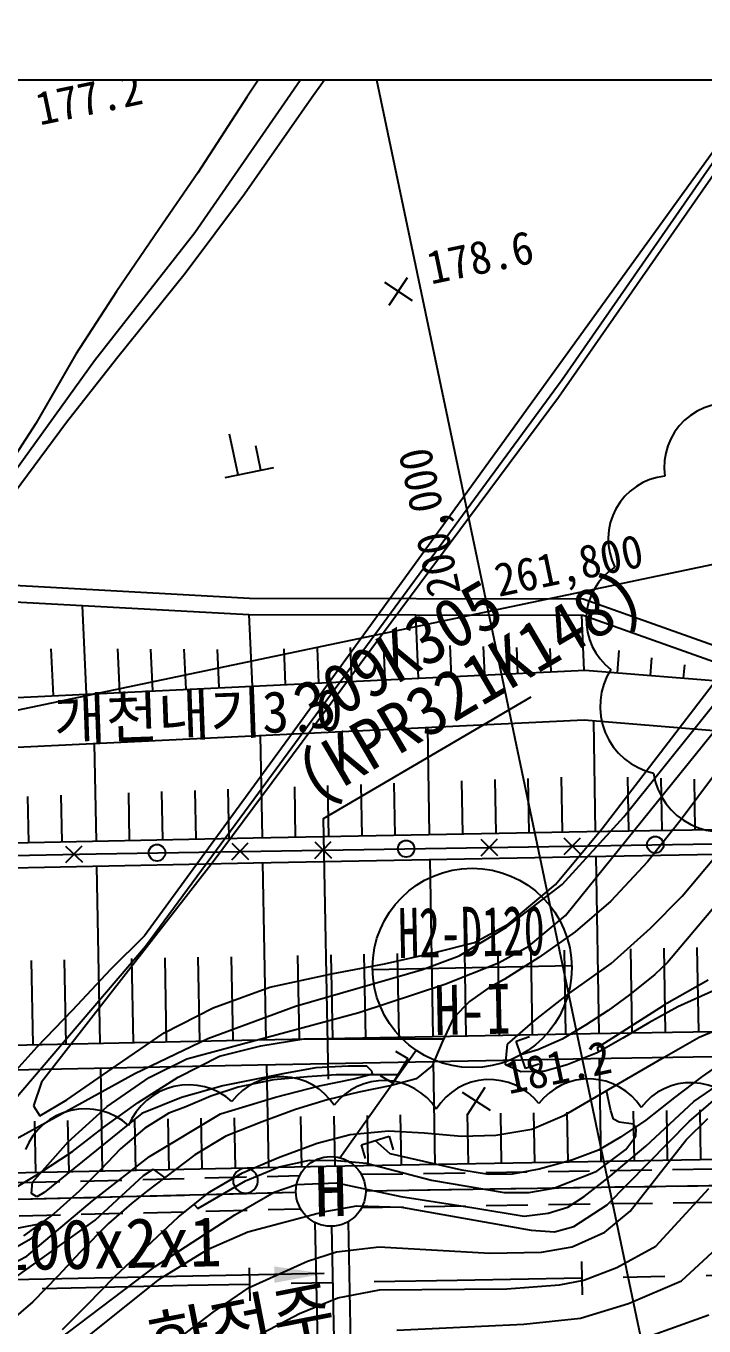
# Model space of a CAD drawing. Header units: millimetres. Extents: x 13158 to 13954, y 1103 to 1807.
# Drawn here: x 13384.2 to 13425, y 1469.6 to 1547.8 of the extents above; entities that cross this region are included whole.
import ezdxf
from ezdxf.enums import TextEntityAlignment as Align
from ezdxf.xclip import XClip

# ---------------------------------------------------------------- set-up
doc = ezdxf.new("R2010")
doc.units = ezdxf.units.MM
doc.header["$LTSCALE"] = 10
doc.header["$MEASUREMENT"] = 0
doc.header["$XCLIPFRAME"] = 2
doc.linetypes.add('CENTER', pattern=[2, 1.25, -0.25, 0.25, -0.25])
doc.linetypes.add('HIDDEN', pattern=[0.375, 0.25, -0.125])
for name, color, linetype in [('TN-TABL-LIN1', 4, 'Continuous'), ('TZ-BASE', 253, 'Continuous'), ('TZ-CABL', 4, 'Continuous')]:
    doc.layers.add(name, color=color, linetype=linetype)
doc.layers.add('TX-PAPR', color=2, linetype='Continuous', plot=False)
doc.styles.add('HANA', font='GulimChe.ttf')
doc.styles.get("Standard").update_dxf_attribs({"font": 'GulimChe.ttf'})
doc.linetypes.add('ZIGZAG', pattern='A,0.0001,-0.2,[131,ltypeshp.shx,S=0.2,R=0,X=-0.2,Y=0],-0.4,[131,ltypeshp.shx,S=0.2,R=180,X=0.2,Y=0],-0.2', length=0.8001)
doc.dimstyles.get("Standard").update_dxf_attribs({"dimtxt": 0.18, "dimasz": 0.18, "dimexe": 0.18, "dimexo": 0.0625, "dimgap": 0.09, "dimtad": 0, "dimtih": 1, "dimtoh": 1, "dimdec": 4, "dimzin": 0, "dimdsep": 46, "dimtxsty": 'Standard', "dimcen": 0.09, "dimadec": 0, "dimazin": 0, "dimtfac": 1, "dimtdec": 4, "dimtofl": 0, "dimtmove": 0, "dimatfit": 3, "dimfxl": 0, "dimtolj": 1, "dimtzin": 0, "dimarcsym": 0})

# ---------------------------------------------------------------- blocks, each defined once
blk = doc.blocks.new('JD-SFSG5YJF567')
at = {"layer": 'TZ-BASE'}
for p, q in [((161.496, -181.588), (87.429, 171.271)), ((79.234, 35.657), (604.287, 145.87)), ((96.674, 65.843, -77), (121.624, 101.857, -77)), ((143.471, 91.675, -75.207), (118.561, 55.903, -75.207)), ((118.787, 56.989, -76), (141.036, 89.055, -76)), ((103.699, 73.949, -76.397), (107.785, 79.606, -76.397)), ((101.994, 77.276, -77.698), (99.81, 73.988, -77.698)), ((99.81, 73.988, -77.698), (96.844, 69.43, -77.698)), ((99.661, 68.16, -76.397), (103.699, 73.949, -76.397)), ((128.387, 71.403, -76.397), (112.652, 49.614, -76.397)), ((96.844, 69.43, -77.698), (94.505, 66.007, -77.698)), ((96.093, 63.386, -76.397), (99.661, 68.16, -76.397)), ((90.637, 58.122, -77), (96.674, 65.843, -77)), ((94.505, 66.007, -77.698), (91.962, 62.284, -77.698)), ((91.95, 58.246, -76.397), (96.093, 63.386, -76.397)), ((108.088, 62.839, -76.435), (109.763, 61.745, -76.435)), ((108.379, 61.455, -76.435), (109.472, 63.129, -76.435)), ((91.962, 62.284, -77.698), (89.507, 58.501, -77.698)), ((82.601, 46.998, -77), (90.637, 58.122, -77)), ((89.507, 58.501, -77.698), (87.099, 54.328, -77.698)), ((88.941, 54.408, -76.397), (91.95, 58.246, -76.397)), ((101.072, 32.864, -76), (118.787, 56.989, -76)), ((118.561, 55.903, -75.207), (97.769, 27.934, -75.207)), ((121.2, 29.952, -75.207), (140.282, 54.859, -75.207)), ((87.099, 54.328, -77.698), (84.81, 50.829, -77.698)), ((85.39, 49.615, -76.397), (88.941, 54.408, -76.397)), ((99.271, 51.239, -75.939), (98.758, 53.685, -75.939)), ((100.641, 51.526, -75.939), (100.333, 52.994, -75.939)), ((98.488, 51.074, -75.939), (101.424, 51.69, -75.939)), ((112.652, 49.614, -76.397), (102.262, 35.309, -76.397)), ((79.844, 44.925, -255), (99.955, 43.826, -255)), ((79.844, 44.925, -255), (99.955, 43.826, -255)), ((79.852, 43.923, -255), (99.927, 42.826, -255)), ((89.879, 43.375, -255), (90.132, 38.047, -255)), ((99.955, 43.826, -255), (120.042, 43.786, -255)), ((99.955, 43.826, -255), (120.042, 43.786, -255)), ((120.042, 43.786, -255), (134.41, 38.678, -255)), ((120.042, 43.786, -255), (134.41, 38.678, -255)), ((99.917, 42.826, -255), (100.12, 38.527, -255)), ((99.927, 42.826, -255), (120.051, 42.786, -255)), ((109.946, 42.806, -255), (110.109, 39.007, -255)), ((119.956, 42.786, -255), (120.097, 39.486, -255)), ((120.051, 42.786, -255), (132.057, 38.513, -255)), ((88, 40.773, -255), (88.134, 37.951, -255)), ((92.006, 40.758, -255), (92.13, 38.143, -255)), ((94.008, 40.751, -255), (94.127, 38.239, -255)), ((96.011, 40.743, -255), (96.125, 38.335, -255)), ((98.013, 40.736, -255), (98.123, 38.431, -255)), ((102.026, 40.769, -255), (102.118, 38.623, -255)), ((104.026, 40.81, -255), (104.115, 38.719, -255)), ((106.026, 40.851, -255), (106.11, 38.887, -255)), ((108.026, 40.891, -255), (108.111, 38.911, -255)), ((112.026, 40.973, -255), (112.106, 39.103, -255)), ((114.031, 40.911, -255), (114.104, 39.199, -255)), ((116.035, 40.848, -255), (116.102, 39.295, -255)), ((118.04, 40.786, -255), (118.099, 39.401, -255)), ((122.199, 40.657, -255), (122.091, 39.332, -255)), ((124.171, 40.228, -255), (124.084, 39.168, -255)), ((79.193, 37.522, -255), (120.165, 39.49, -255)), ((120.165, 39.49, -255), (140.265, 37.839, -255)), ((122.495, 30.644, -75), (129.446, 39.333, -75)), ((126.143, 39.8, -255), (126.077, 39.004, -255)), ((118.983, 24.704, -74), (130.225, 38.646, -74)), ((79.259, 34.521, -255), (120.114, 36.484, -255)), ((110.675, 36.031, -255), (110.784, 29.588, -255)), ((120.114, 36.484, -255), (140.207, 34.834, -255)), ((120.67, 36.438, -255), (120.782, 29.777, -255)), ((102.262, 35.309, -76.397), (93.635, 23.491, -76.397)), ((100.603, 35.547, -255), (100.719, 29.398, -255)), ((90.61, 35.067, -255), (90.722, 29.189, -255)), ((114.729, 32.892, -255), (114.784, 29.664, -255)), ((116.728, 32.964, -255), (116.783, 29.702, -255)), ((118.727, 33.036, -255), (118.783, 29.74, -255)), ((122.727, 33.046, -255), (122.782, 29.81, -255)), ((124.729, 32.984, -255), (124.782, 29.844, -255)), ((127.968, 33.173, -67.461), (125.954, 30.498, -67.461)), ((126.73, 32.922, -255), (126.782, 29.878, -255)), ((92.667, 32.1, -255), (92.721, 29.231, -255)), ((93.7, 22.861, -76), (101.072, 32.864, -76)), ((94.666, 32.172, -255), (94.721, 29.273, -255)), ((96.665, 32.244, -255), (96.72, 29.315, -255)), ((98.664, 32.315, -255), (98.72, 29.357, -255)), ((102.662, 32.459, -255), (102.719, 29.435, -255)), ((104.661, 32.531, -255), (104.719, 29.473, -255)), ((106.66, 32.602, -255), (106.718, 29.511, -255)), ((108.659, 32.674, -255), (108.718, 29.549, -255)), ((112.73, 32.82, -255), (112.784, 29.626, -255)), ((86.599, 31.882, -255), (86.657, 29.104, -255)), ((88.598, 31.954, -255), (88.657, 29.146, -255)), ((118.78, 26.578, -75), (122.495, 30.644, -75)), ((132.579, 30.736, -255), (125.123, 21.889, -255)), ((100.175, 29.387, -255), (120.279, 29.768, -255)), ((118.386, 26.578, -75.207), (121.2, 29.952, -75.207)), ((120.279, 29.768, -255), (140.33, 30.107, -255)), ((125.954, 30.498, -67.461), (123.929, 27.934, -67.461)), ((80.179, 28.968, -255), (100.175, 29.387, -255)), ((98.887, 29.062), (99.902, 28.078)), ((98.903, 28.062), (99.887, 29.078)), ((103.886, 29.141), (104.902, 28.158)), ((103.902, 28.142), (104.886, 29.157)), ((113.885, 29.301), (114.901, 28.317)), ((113.901, 28.301), (114.885, 29.317)), ((118.884, 29.381), (119.9, 28.397)), ((118.9, 28.381), (119.884, 29.397)), ((88.885, 28.892), (89.907, 27.913)), ((88.907, 27.892), (89.885, 28.913)), ((100.206, 27.888, -255), (120.305, 28.268, -255)), ((120.305, 28.268, -255), (140.352, 28.607, -255)), ((120.808, 28.277, -255), (120.988, 17.608, -255)), ((80.21, 27.469, -255), (100.206, 27.888, -255)), ((97.769, 27.934, -75.207), (87.43, 14.672, -75.207)), ((90.75, 27.69, -255), (90.952, 17.021, -255)), ((100.748, 27.898, -255), (100.95, 17.23, -255)), ((110.81, 28.088, -255), (110.99, 17.42, -255)), ((123.929, 27.934, -67.461), (121.715, 25.567, -67.461)), ((126.013, 25.867, -73.833), (127.889, 28.129, -73.833)), ((115.441, 24.005, -75), (118.78, 26.578, -75)), ((115.529, 24.198, -75.207), (118.386, 26.578, -75.207)), ((124.103, 23.939, -73.833), (126.013, 25.867, -73.833)), ((121.715, 25.567, -67.461), (119.573, 23.727, -67.461)), ((116.778, 22.857, -74), (118.983, 24.704, -74)), ((93.635, 23.491, -76.397), (91.591, 21.462, -76.397)), ((112.578, 22.286, -75), (115.441, 24.005, -75)), ((113.509, 23.085, -75.207), (115.529, 24.198, -75.207)), ((119.573, 23.727, -67.461), (117.377, 22.185, -67.461)), ((121.74, 21.82, -73.833), (124.103, 23.939, -73.833)), ((88.177, 16.403, -76), (93.7, 22.861, -76)), ((111.118, 22.473, -75.207), (113.509, 23.085, -75.207)), ((114.949, 21.869, -74), (116.778, 22.857, -74)), ((122.902, 22.705, -255), (122.988, 17.642, -255)), ((124.902, 22.745, -255), (124.988, 17.676, -255)), ((126.902, 22.784, -255), (126.987, 17.71, -255)), ((86.806, 21.994, -255), (86.912, 16.937, -255)), ((88.806, 22.033, -255), (88.911, 16.979, -255)), ((92.856, 22.113, -255), (92.952, 17.063, -255)), ((94.856, 22.152, -255), (94.951, 17.105, -255)), ((96.855, 22.192, -255), (96.951, 17.147, -255)), ((98.855, 22.231, -255), (98.95, 17.189, -255)), ((102.854, 22.31, -255), (102.95, 17.268, -255)), ((104.854, 22.349, -255), (104.949, 17.306, -255)), ((106.853, 22.389, -255), (106.949, 17.343, -255)), ((108.08, 21.795, -75.207), (111.118, 22.473, -75.207)), ((108.853, 22.428, -255), (108.949, 17.381, -255)), ((110.385, 21.453, -75), (112.578, 22.286, -75)), ((112.904, 22.508, -255), (112.99, 17.458, -255)), ((114.904, 22.548, -255), (114.989, 17.496, -255)), ((117.377, 22.185, -67.461), (115.288, 20.855, -67.461)), ((116.903, 22.587, -255), (116.989, 17.534, -255)), ((118.903, 22.626, -255), (118.989, 17.571, -255)), ((91.591, 21.462, -76.397), (89.278, 18.99, -76.397)), ((101.176, 20.401, -75.207), (104.901, 21.199, -75.207)), ((102.731, 19.259, -75), (110.385, 21.453, -75)), ((104.901, 21.199, -75.207), (108.08, 21.795, -75.207)), ((111.73, 20.58, -74), (114.949, 21.869, -74)), ((119.235, 20.041, -73.833), (121.74, 21.82, -73.833)), ((124.358, 21.15, -255), (122.844, 19.929, -255)), ((125.123, 21.889, -255), (124.358, 21.15, -255)), ((97.769, 19.141, -75.207), (101.176, 20.401, -75.207)), ((106.534, 18.868, -74), (111.73, 20.58, -74)), ((115.288, 20.855, -67.461), (114.372, 20.347, -67.461)), ((125.081, 19.437, -73), (127.587, 20.842, -73)), ((114.372, 20.347, -67.461), (113.198, 19.526, -67.461)), ((117.182, 18.434, -73.833), (119.235, 20.041, -73.833)), ((122.844, 19.929, -255), (121.552, 18.987, -255)), ((127.985, 20.21, -73.833), (125.752, 19.221, -73.833)), ((89.278, 18.99, -76.397), (87.148, 16.783, -76.397)), ((94.824, 17.648, -75.207), (97.769, 19.141, -75.207)), ((96.197, 16.083, -74), (106.534, 18.868, -74)), ((97.446, 17.297, -75), (102.731, 19.259, -75)), ((113.198, 19.526, -67.461), (112.251, 18.542, -67.461)), ((121.552, 18.987, -255), (120.189, 18.105, -255)), ((120.915, 16.766, -73), (124.888, 19.301, -73)), ((125.752, 19.221, -73.833), (124, 18.255, -73.833)), ((124.888, 19.301, -73), (125.081, 19.437, -73)), ((112.251, 18.542, -67.461), (111.566, 17.082, -67.461)), ((115.487, 16.968, -73.833), (117.182, 18.434, -73.833)), ((120.189, 18.105, -255), (118.793, 17.262, -255)), ((124, 18.255, -73.833), (122.433, 17.331, -73.833)), ((127.026, 17.392, -50.588), (129.274, 18.325, -50.588)), ((91.958, 15.673, -75.207), (94.824, 17.648, -75.207)), ((93.063, 15.191, -75), (97.446, 17.297, -75)), ((100.43, 17.22, -255), (120.485, 17.6, -255)), ((100.646, 16.856, -73.705), (103.227, 17.29, -73.705)), ((103.227, 17.29, -73.705), (111.662, 17.287, -73.705)), ((116.007, 17.137, -255), (116.814, 17.416, -255)), ((118.793, 17.262, -255), (117.319, 16.625, -255)), ((120.485, 17.6, -255), (140.511, 17.938, -255)), ((122.433, 17.331, -73.833), (120.886, 16.443, -73.833)), ((124.926, 16.173, -50.588), (127.026, 17.392, -50.588)), ((80.434, 16.801, -255), (100.43, 17.22, -255)), ((87.148, 16.783, -76.397), (85.343, 14.773, -76.397)), ((98.145, 16.233, -73.705), (100.646, 16.856, -73.705)), ((108.756, 16.543, -79.162), (109.487, 16.102, -79.162)), ((111.566, 17.082, -67.461), (110.957, 15.655, -67.461)), ((115.366, 15.71, -73.833), (115.487, 16.968, -73.833)), ((116.575, 15.491, -255), (116.007, 17.137, -255)), ((117.319, 16.625, -255), (116.291, 16.314, -255)), ((120.886, 16.443, -73.833), (119.094, 15.718, -73.833)), ((120.511, 16.1, -255), (140.534, 16.439, -255)), ((120.972, 16.493, -73), (120.915, 16.766, -73)), ((80.465, 15.301, -255), (100.461, 15.72, -255)), ((85.737, 13.524, -76), (88.177, 16.403, -76)), ((88.956, 13.615, -75.207), (91.958, 15.673, -75.207)), ((93.929, 14.949, -74), (96.197, 16.083, -74)), ((95.657, 14.985, -73.705), (98.145, 16.233, -73.705)), ((100.461, 15.72, -255), (120.511, 16.1, -255)), ((100.978, 15.73, -255), (101.096, 9.531, -255)), ((109.487, 16.102, -79.162), (108.587, 14.611, -79.162)), ((111.015, 15.92, -255), (111.12, 9.721, -255)), ((116.294, 15.298, -73.833), (115.366, 15.71, -73.833)), ((117.382, 15.769, -255), (116.575, 15.491, -255)), ((119.094, 15.718, -73.833), (117.746, 15.33, -73.833)), ((121.014, 16.109, -255), (121.118, 9.909, -255)), ((122.673, 14.874, -50.588), (124.926, 16.173, -50.588)), ((126.721, 13.517, -72), (130.674, 16.253, -72)), ((129.007, 16.269, -255), (127.217, 15.011, -255)), ((83.198, 9.769, -75), (93.063, 15.191, -75)), ((90.981, 15.522, -255), (91.098, 9.323, -255)), ((91.395, 13.205, -74), (93.929, 14.949, -74)), ((93.26, 13.456, -73.705), (95.657, 14.985, -73.705)), ((102.062, 15.191, -74), (98.347, 14.463, -74)), ((103.46, 14.998, -79.162), (101.41, 14.823, -79.162)), ((103.957, 15.529, -74), (102.062, 15.191, -74)), ((105.176, 15.122, -79.162), (103.46, 14.998, -79.162)), ((105.9, 15.639, -74), (103.957, 15.529, -74)), ((104.184, 14.445, -74), (106.238, 14.877, -74)), ((108.976, 15.125, -79.162), (105.176, 15.122, -79.162)), ((107.032, 15.639, -74), (105.9, 15.639, -74)), ((106.238, 14.877, -74), (107.368, 15.173, -74)), ((107.332, 15.344, -74), (107.032, 15.639, -74)), ((107.368, 15.173, -74), (107.332, 15.344, -74)), ((108.587, 14.611, -79.162), (107.856, 15.051, -79.162)), ((109.987, 14.875, -67.461), (108.51, 14.478, -67.461)), ((110.957, 15.655, -67.461), (109.987, 14.875, -67.461)), ((117.746, 15.33, -73.833), (116.294, 15.298, -73.833)), ((120.859, 13.82, -50.588), (122.673, 14.874, -50.588)), ((127.217, 15.011, -255), (125.553, 13.745, -255)), ((87.43, 14.672, -75.207), (86.95, 13.253, -75.207)), ((98.347, 14.463, -74), (95.859, 13.758, -74)), ((99.27, 14.378, -79.162), (97.635, 13.826, -79.162)), ((101.41, 14.823, -79.162), (99.27, 14.378, -79.162)), ((101.526, 13.768, -74), (104.184, 14.445, -74)), ((108.51, 14.478, -67.461), (106.538, 14.076, -67.461)), ((113.059, 12.694, -73.816), (114.153, 14.369, -73.816)), ((121.538, 13.799, -73), (121.46, 14.169, -73)), ((87.331, 12.64, -75.207), (88.956, 13.615, -75.207)), ((91.274, 12.029, -73.705), (93.26, 13.456, -73.705)), ((95.859, 13.758, -74), (93.468, 12.783, -74)), ((97.635, 13.826, -79.162), (96.124, 13.192, -79.162)), ((98.219, 12.776, -74), (101.526, 13.768, -74)), ((104.634, 13.616, -67.461), (102.723, 13.027, -67.461)), ((106.538, 14.076, -67.461), (104.634, 13.616, -67.461)), ((112.769, 14.078, -73.816), (114.444, 12.985, -73.816)), ((118.928, 12.682, -50.588), (120.859, 13.82, -50.588)), ((121.717, 12.944, -73), (121.538, 13.799, -73)), ((125.553, 13.745, -255), (123.829, 12.391, -255)), ((123.83, 10.826, -72), (126.721, 13.517, -72)), ((126.437, 12.314, -71), (128.187, 13.822, -71)), ((86.95, 13.253, -75.207), (87.331, 12.64, -75.207)), ((93.468, 12.783, -74), (87.589, 8.037, -74)), ((89.036, 11.082, -74), (91.395, 13.205, -74)), ((95.107, 12.801, -79.162), (93.652, 11.907, -79.162)), ((93.933, 10.209, -74), (98.219, 12.776, -74)), ((96.124, 13.192, -79.162), (95.107, 12.801, -79.162)), ((99.039, 12.533, -255), (99.096, 9.49, -255)), ((102.723, 13.027, -67.461), (100.727, 12.279, -67.461)), ((103.038, 12.6, -255), (103.095, 9.569, -255)), ((105.038, 12.634, -255), (105.095, 9.607, -255)), ((107.037, 12.668, -255), (107.095, 9.645, -255)), ((109.037, 12.702, -255), (109.094, 9.683, -255)), ((113.069, 12.77, -255), (113.12, 9.759, -255)), ((115.069, 12.804, -255), (115.12, 9.797, -255)), ((116.963, 11.839, -50.588), (118.928, 12.682, -50.588)), ((117.068, 12.837, -255), (117.119, 9.835, -255)), ((119.068, 12.871, -255), (119.119, 9.873, -255)), ((121.882, 12.442, -73), (121.717, 12.944, -73)), ((123.068, 12.939, -255), (123.118, 9.943, -255)), ((125.067, 12.973, -255), (125.118, 9.977, -255)), ((127.067, 13.006, -255), (127.118, 10.011, -255)), ((87.008, 12.33, -255), (87.073, 9.238, -255)), ((89.008, 12.363, -255), (89.073, 9.28, -255)), ((89.3, 10.508, -73.705), (91.274, 12.029, -73.705)), ((93.652, 11.907, -79.162), (92.193, 10.664, -79.162)), ((93.039, 12.432, -255), (93.098, 9.365, -255)), ((95.039, 12.465, -255), (95.097, 9.407, -255)), ((97.039, 12.499, -255), (97.097, 9.448, -255)), ((100.727, 12.279, -67.461), (98.54, 11.415, -67.461)), ((114.791, 11.489, -50.588), (116.963, 11.839, -50.588)), ((121.49, 7.296, -71), (126.437, 12.314, -71)), ((122.215, 12.274, -73), (121.882, 12.442, -73)), ((123.074, 12.156, -73), (122.215, 12.274, -73)), ((123.829, 12.391, -255), (122.292, 11.355, -255)), ((123.248, 11.895, -73), (123.074, 12.156, -73)), ((123.23, 11.415, -73), (123.248, 11.895, -73)), ((126.262, 11.204, -70), (127.548, 12.496, -70)), ((86.887, 8.645, -74), (89.036, 11.082, -74)), ((98.54, 11.415, -67.461), (96.665, 10.292, -67.461)), ((101.704, 10.14, -50.588), (104.039, 11.012, -50.588)), ((104.039, 11.012, -50.588), (106.018, 11.523, -50.588)), ((106.018, 11.523, -50.588), (108.328, 11.736, -50.588)), ((106.701, 10.902, -255), (108.365, 11.417, -255)), ((108.434, 10.358, -255), (107.533, 11.16, -255)), ((108.328, 11.736, -50.588), (110.468, 11.629, -50.588)), ((108.365, 11.417, -255), (108.618, 10.602, -255)), ((110.468, 11.629, -50.588), (112.732, 11.424, -50.588)), ((112.732, 11.424, -50.588), (114.791, 11.489, -50.588)), ((122.292, 11.355, -255), (120.972, 10.581, -255)), ((122.62, 10.631, -73), (123.23, 11.415, -73)), ((122.887, 6.899, -70), (126.262, 11.204, -70)), ((87.264, 9.157, -73.705), (89.3, 10.508, -73.705)), ((90.504, 7.524, -74), (93.933, 10.209, -74)), ((92.193, 10.664, -79.162), (90.989, 9.404, -79.162)), ((96.665, 10.292, -67.461), (93.765, 8.099, -67.461)), ((106.954, 10.087, -255), (106.701, 10.902, -255)), ((112.741, 9.367, -255), (108.434, 10.358, -255)), ((120.972, 10.581, -255), (119.372, 9.971, -255)), ((120.871, 9.311, -73), (122.62, 10.631, -73)), ((121.55, 8.918, -72), (123.83, 10.826, -72)), ((90.989, 9.404, -79.162), (89.709, 8.112, -79.162)), ((93.575, 9.063, -73), (94.161, 9.433, -73)), ((94.161, 9.433, -73), (94.858, 8.925, -73)), ((99.532, 9.22, -50.588), (101.704, 10.14, -50.588)), ((99.721, 8.744, -73), (101.749, 9.586, -73)), ((101.749, 9.586, -73), (103.575, 9.969, -73)), ((103.575, 9.969, -73), (105.244, 9.962, -73)), ((105.244, 9.962, -73), (107.007, 9.796, -73)), ((107.007, 9.796, -73), (110.916, 8.77, -73)), ((117.409, 9.442, -255), (115.772, 9.129, -255)), ((119.372, 9.971, -255), (117.409, 9.442, -255)), ((84.797, 7.687, -73.705), (87.264, 9.157, -73.705)), ((86.83, 7.965, -74), (86.887, 8.645, -74)), ((90.668, 6.374, -73), (93.575, 9.063, -73)), ((96.855, 7.07, -73), (99.721, 8.744, -73)), ((97.581, 8.065, -50.588), (99.532, 9.22, -50.588)), ((102.781, 8.508, -72), (105.205, 8.611, -72)), ((105.205, 8.611, -72), (109.077, 7.789, -72)), ((110.916, 8.77, -73), (115.303, 8.023, -73)), ((114.358, 9.113, -255), (112.741, 9.367, -255)), ((115.772, 9.129, -255), (114.358, 9.113, -255)), ((118.285, 8.292, -73), (120.871, 9.311, -73)), ((120.119, 7.784, -72), (121.55, 8.918, -72)), ((87.146, 7.771, -74), (86.83, 7.965, -74)), ((87.589, 8.037, -74), (87.146, 7.771, -74)), ((89.709, 8.112, -79.162), (88.186, 6.745, -79.162)), ((93.765, 8.099, -67.461), (92.854, 7.37, -67.461)), ((95.683, 6.558, -50.588), (97.581, 8.065, -50.588)), ((99.081, 6.681, -72), (101.448, 8.06, -72)), ((101.448, 8.06, -72), (102.781, 8.508, -72)), ((115.303, 8.023, -73), (116.789, 8.038, -73)), ((116.789, 8.038, -73), (118.285, 8.292, -73)), ((124.433, 4.806, -69), (127.612, 8.281, -69)), ((86.557, 4.193, -74), (90.504, 7.524, -74)), ((92.854, 7.37, -67.461), (91.47, 6.159, -67.461)), ((96.629, 7.309, -73), (96.855, 7.07, -73)), ((104.401, 6.876, -71), (106.427, 7.23, -71)), ((106.427, 7.23, -71), (109.121, 7.151, -71)), ((109.077, 7.789, -72), (113.471, 7.103, -72)), ((109.121, 7.151, -71), (116.926, 5.757, -71)), ((113.471, 7.103, -72), (116.494, 6.606, -72)), ((117.945, 6.791, -72), (119.119, 7.157, -72)), ((119.119, 7.157, -72), (120.119, 7.784, -72)), ((119.497, 5.982, -71), (121.49, 7.296, -71)), ((84.642, 2.046, -73), (90.668, 6.374, -73)), ((88.186, 6.745, -79.162), (86.354, 5.417, -79.162)), ((93.782, 4.774, -50.588), (95.683, 6.558, -50.588)), ((94.279, 3.576, -72), (99.081, 6.681, -72)), ((99.855, 5.669, -71), (104.401, 6.876, -71)), ((116.494, 6.606, -72), (117.945, 6.791, -72)), ((121.361, 5.638, -70), (122.887, 6.899, -70)), ((87.379, 6.146, -75), (82.801, 5.268, -75)), ((86.812, 5.269, -75), (87.356, 5.829, -75)), ((87.356, 5.829, -75), (87.379, 6.146, -75)), ((91.47, 6.159, -67.461), (89.758, 4.438, -67.461)), ((97.475, 4.62, -71), (99.855, 5.669, -71)), ((116.926, 5.757, -71), (118.331, 5.668, -71)), ((118.331, 5.668, -71), (119.497, 5.982, -71)), ((119.38, 4.761, -70), (121.361, 5.638, -70)), ((125.962, 2.706, -68), (129.459, 5.945, -68)), ((84.792, 4.122, -75), (86.812, 5.269, -75)), ((91.846, 2.976, -50.588), (93.782, 4.774, -50.588)), ((105.204, 4.466, -70), (107.774, 4.769, -70)), ((107.774, 4.769, -70), (114.43, 4.388, -70)), ((117.547, 4.448, -70), (119.38, 4.761, -70)), ((122.068, 3.506, -69), (124.433, 4.806, -69)), ((83.655, 2.691, -74), (86.557, 4.193, -74)), ((89.758, 4.438, -67.461), (88.434, 3.02, -67.461)), ((94.765, 2.944, -71), (97.475, 4.62, -71)), ((103.447, 3.888, -70), (105.204, 4.466, -70)), ((114.43, 4.388, -70), (117.547, 4.448, -70)), ((87.162, -1.815, -72), (94.279, 3.576, -72)), ((99.94, 2.32, -70), (103.447, 3.888, -70)), ((99.948, 3.5), (99.988, 1.5)), ((119.947, 3.88), (119.983, 1.88)), ((120.095, 2.749, -69), (122.068, 3.506, -69)), ((88.434, 3.02, -67.461), (86.916, 1.451, -67.461)), ((86.981, -3.223, -71), (94.451, 2.728, -71)), ((90.19, 1.27, -50.588), (91.846, 2.976, -50.588)), ((94.451, 2.728, -71), (94.765, 2.944, -71)), ((115.448, 2.234, -69), (118.626, 2.465, -69)), ((118.626, 2.465, -69), (120.095, 2.749, -69)), ((122.777, 1.347, -68), (125.962, 2.706, -68)), ((97.777, 0.836, -70), (99.94, 2.32, -70)), ((102.973, 0.751, -69), (105.281, 1.693, -69)), ((105.281, 1.693, -69), (107.791, 2.172, -69)), ((107.791, 2.172, -69), (115.448, 2.234, -69)), ((86.916, 1.451, -67.461), (85.473, 0.207, -67.461)), ((86.945, -7.437, -70), (97.777, 0.836, -70)), ((88.696, -0.21, -50.588), (90.19, 1.27, -50.588)), ((119.898, 0.474, -68), (122.777, 1.347, -68)), ((100.086, -0.787, -69), (102.973, 0.751, -69)), ((108.827, -0.252, -68), (116.473, 0.098, -68)), ((116.473, 0.098, -68), (119.898, 0.474, -68)), ((123.702, -0.749, -67), (127.62, 0.659, -67))]:
    blk.add_line(p, q, dxfattribs=at)
at = {"layer": 'TZ-BASE', "ltscale": 0.2}
for p, q in [((90.721, 28.431), (140.586, 29.228)), ((79.398, 28.187), (90.721, 28.431))]:
    blk.add_line(p, q, dxfattribs=at)
at = {"layer": 'TZ-BASE', "linetype": 'CENTER', "flags": 128}
blk.add_lwpolyline([(599.91, 0, 0.013001), (79.973, 2.08, 0.002), (0, 0)], format="xyb", dxfattribs=at)
at = {"layer": 'TZ-BASE'}
for centre in [(94.395, 28.49), (109.393, 28.729), (124.391, 28.969)]:
    blk.add_circle(centre, 0.5, dxfattribs=at)
for centre, radius, start, end in [((128.787, 51.693), 3.865, 77.83564, 187.83564), ((125.375, 47.371), 3.818, 96.27589, 206.27589), ((123.99, 42.526), 3.756, 122.86203, 232.86203), ((125.195, 37.304), 4.126, 147.32585, 257.32585), ((128.374, 33.884), 4.129, 188.43794, 298.43794), ((101.896, 11.245), 3.759, 32.86203, 142.86203), ((120.381, 11.114), 3.759, 32.86203, 142.86203), ((96.297, 10.614), 3.896, 48.10376, 158.10376), ((108.051, 11.015), 3.759, 32.86203, 142.86203), ((114.412, 11.057), 3.775, 38.05171, 148.05171), ((126.536, 10.885), 3.759, 32.86203, 142.86203), ((90.08, 9.167), 3.896, 48.10376, 158.10376), ((299.955, -9995.5), 10007, 90.6932274, 91.2605064), ((99.721, 8.744, -73), 0.75, 11.85467, 191.85467), ((99.721, 8.744, -73), 0.75, 191.85467, 11.85467)]:
    blk.add_arc(centre, radius, start, end, dxfattribs=at)
at = {"layer": 'TZ-BASE', "style": 'HANA'}
for s, height, rotation, p in [('177.2', 2, 11.85467, (87.326, 72.278, -77.809)), ('178.6', 2, 11.85467, (110.883, 62.703, -76.435)), ('200,000', 2, 101.85467, (112.691, 44.157, -255)), ('261,800', 2, 11.85467, (114.962, 43.892, -255)), ('개천내기3.0', 2.5, 2.04365, (88.221, 35.249, -255)), ('181.2', 2, 11.85467, (115.564, 13.943, -73.816)), ('한전주', 3, 11.05194, (94.237, -2.575))]:
    blk.add_text(s, height=height, rotation=rotation, dxfattribs=at).set_placement(p)

msp = doc.modelspace()

# ---------------------------------------------------------------- linework, layer by layer
at = {"layer": 'TN-TABL-LIN1', "flags": 128}
for points in [[(13401.581, 1475.802), (13401.734, 1468.497)], [(13403.58, 1475.844), (13403.733, 1468.538)]]:
    msp.add_lwpolyline(points, dxfattribs=at)
at = {"layer": 'TX-PAPR', "flags": 128}
msp.add_lwpolyline([(13895.344, 1394.571), (13899.845, 1544.571), (13295.434, 1544.571), (13299.935, 1394.571)], close=True, dxfattribs=at)
at = {"layer": 'TZ-BASE'}
for p, q in [((13417.051, 1491.248), (13405.053, 1491.008)), ((13403.079, 1479.699), (13407.678, 1486.167))]:
    msp.add_line(p, q, dxfattribs=at)
at = {"layer": 'TZ-BASE', "flags": 128}
msp.add_lwpolyline([(13402.407, 1484.418), (13402.093, 1500.117), (13414.608, 1507.455)], dxfattribs=at)
at = {"layer": 'TZ-BASE'}
msp.add_circle((13411.052, 1491.128), 6, dxfattribs=at)
at = {"layer": 'TZ-CABL', "linetype": 'HIDDEN'}
for points in [[(13404.373, 1478.697), (13470.726, 1479.73)], [(13404.642, 1477.702), (13470.489, 1478.726)], [(13297.496, 1476.029), (13400.671, 1478.622)], [(13297.521, 1475.03), (13400.443, 1477.616)], [(13404.404, 1476.698), (13470.758, 1477.73)], [(13297.546, 1474.03), (13400.721, 1476.623)]]:
    msp.add_lwpolyline(points, dxfattribs=at)
at = {"layer": 'TZ-CABL', "linetype": 'ZIGZAG', "ltscale": 0.5}
for points in [[(13404.642, 1477.702), (13470.489, 1478.726)], [(13297.521, 1475.03), (13400.443, 1477.616)], [(13402.586, 1475.569), (13402.728, 1468.771)]]:
    msp.add_lwpolyline(points, dxfattribs=at)
at = {"layer": 'TZ-CABL'}
msp.add_circle((13402.542, 1477.669), 2.1, dxfattribs=at)

# ---------------------------------------------------------------- block references
at = {"layer": 'TZ-BASE'}
ref = msp.add_blockref('JD-SFSG5YJF567', (13297.685, 1469.571), dxfattribs=at)
XClip(ref).set_block_clipping_path([(597.6593278775, -75.0000074077), (602.1606802224, 74.9999925365), (-2.2506743118, 75.0000000279), (2.2506743119, -75.0000000279)])

# ---------------------------------------------------------------- texts
for s, p in [('(KPR321K148)', (13401.567, 1500.968)), ('309K305', (13401.482, 1505.238))]:
    msp.add_text(s, height=3, rotation=30.38463, dxfattribs=at).set_placement(p)
for s, width, p in [('H2-D120', 0.65, (13411.009, 1493.288)), ('H-I', 0.8, (13411.102, 1488.629))]:
    msp.add_text(s, height=3, rotation=1.14591, dxfattribs=dict(at, width=width)).set_placement(p, align=Align.MIDDLE)
msp.add_text('Ø100x2x1', height=3, rotation=1.09409, dxfattribs=at).set_placement((13387.751, 1474.508), align=Align.MIDDLE)
at = {"layer": 'TZ-CABL', "linetype": 'ByBlock'}
msp.add_text('H', height=3, rotation=1.14591, dxfattribs=at).set_placement((13402.542, 1477.669), align=Align.MIDDLE)

# ---------------------------------------------------------------- leaders
at = {"layer": 'TZ-BASE'}
msp.add_leader([(13402.141, 1472.718), (13377.49, 1472.225)], dimstyle='Standard', override={"dimtxt": 3, "dimasz": 3, "dimexe": 2, "dimexo": 3, "dimgap": 1, "dimtad": 0, "dimtih": 0, "dimcen": 1, "dimaunit": 1, "dimadec": 8, "dimtix": 1, "dimtofl": 1, "dimtmove": 2, "dimtvp": 2}, dxfattribs=at)

doc.saveas('drawing.dxf')
